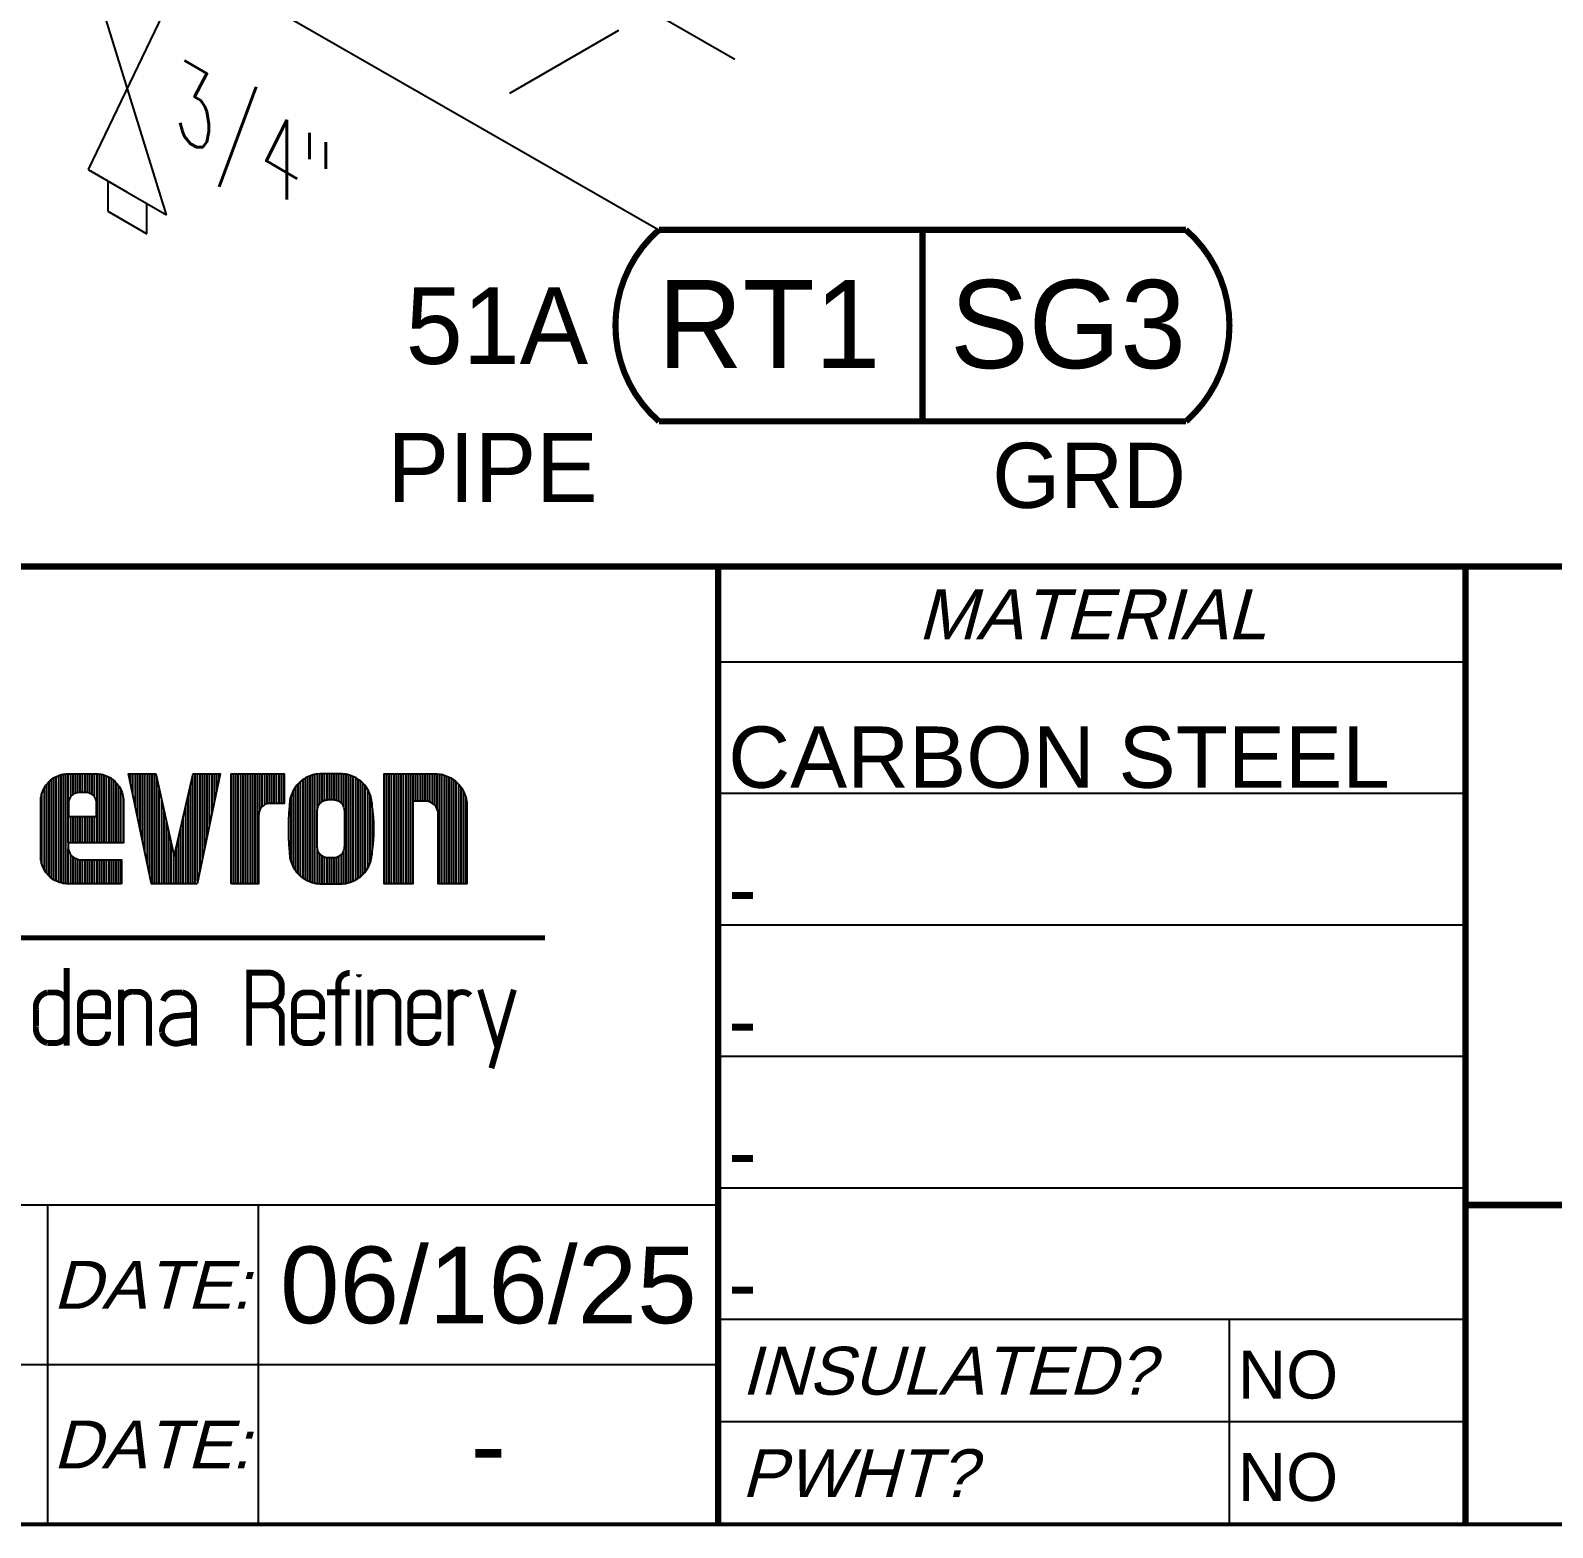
# Model space of a CAD drawing. Header units: inches. Extents: x 0.1 to 17.4, y 0.1 to 11.4.
# Drawn here: x 11.353 to 13.338, y 0.246 to 2.199 of the extents above; entities that cross this region are included whole.
import ezdxf
from ezdxf.enums import TextEntityAlignment as Align

# ---------------------------------------------------------------- set-up
doc = ezdxf.new("R2010")
doc.units = ezdxf.units.IN
doc.header["$MEASUREMENT"] = 0
for name, color, linetype in [('BORDER', 3, 'Continuous'), ('BORDERTEXT', 7, 'Continuous'), ('FITTINGS', 4, 'Continuous'), ('LOGO', 8, 'Continuous'), ('PART_SelectedCML_RT', 132, 'Continuous'), ('TEXT', 7, 'Continuous')]:
    doc.layers.add(name, color=color, linetype=linetype)
doc.styles.add('CMLPAS', font='')
doc.styles.add('FEASStandard', font='arial.ttf')
doc.styles.add('PART_Standard', font='romans', dxfattribs={"width": 0.8, "height": 0.09})
doc.styles.add('Richmond', font='arial.ttf')
doc.styles.get("Standard").update_dxf_attribs({"font": 'arial.ttf'})
doc.styles.get('CMLPAS').set_extended_font_data('Cordia New')
doc.dimstyles.get("Standard").update_dxf_attribs({"dimtxt": 0.18, "dimasz": 0.18, "dimexe": 0.18, "dimexo": 0.0625, "dimgap": 0.09, "dimtad": 0, "dimtih": 1, "dimtoh": 1, "dimdec": 4, "dimzin": 0, "dimdsep": 46, "dimtxsty": 'Standard', "dimcen": 0.09, "dimadec": 0, "dimazin": 0, "dimtfac": 1, "dimtdec": 4, "dimtofl": 0, "dimtmove": 0, "dimatfit": 3, "dimfxl": 1, "dimtolj": 1, "dimtzin": 0, "dimarcsym": 0})

# ---------------------------------------------------------------- blocks, each defined once
blk = doc.blocks.new('Border')
at = {"layer": 'BORDER'}
for p, q in [((13.225, 1.375), (12.25, 1.375)), ((13.225, 1.2035), (12.25, 1.2035)), ((13.225, 1.0319), (12.25, 1.0319)), ((13.225, 0.8604), (12.25, 0.8604)), ((13.225, 0.6888), (12.25, 0.6888)), ((12.25, 0.6667), (10.375, 0.6667)), ((11.375, 0.6667), (11.375, 0.25)), ((11.65, 0.25), (11.65, 0.6667)), ((13.225, 0.5173), (12.25, 0.5173)), ((12.9167, 0.5173), (12.9167, 0.25)), ((12.25, 0.4583), (10.375, 0.4583)), ((13.225, 0.3836), (12.25, 0.3836))]:
    blk.add_line(p, q, dxfattribs=at)
at = {"layer": 'BORDER', "const_width": 0.005}
blk.add_lwpolyline([(0.25, 0.25), (17.25, 0.25), (17.25, 11.25), (0.25, 11.25)], close=True, dxfattribs=at)
at = {"layer": 'BORDER', "const_width": 0.00833}
for points in [[(17.25, 1.5), (0.25, 1.5)], [(12.25, 0.25), (12.25, 1.5)], [(13.225, 0.25), (13.225, 1.5)], [(13.225, 0.6667), (17.25, 0.6667)]]:
    blk.add_lwpolyline(points, dxfattribs=at)
at = {"layer": 'LOGO'}
for p, q in [((11.3738, 1.0993), (11.3738, 1.2159)), ((11.377, 1.0958), (11.377, 1.2194)), ((11.3801, 1.0931), (11.3801, 1.222)), ((11.3832, 1.0909), (11.3832, 1.2243)), ((11.3863, 1.0892), (11.3863, 1.2259)), ((11.3895, 1.0879), (11.3895, 1.2273)), ((11.3926, 1.0871), (11.3926, 1.2283)), ((11.3957, 1.0863), (11.3957, 1.2288)), ((11.3988, 1.0859), (11.3988, 1.2293)), ((11.402, 1.1393), (11.402, 1.2294)), ((11.4051, 1.1996), (11.4051, 1.2294)), ((11.4082, 1.2023), (11.4082, 1.2294)), ((11.4113, 1.2041), (11.4113, 1.2294)), ((11.4145, 1.2047), (11.4145, 1.2294)), ((11.4176, 1.2048), (11.4176, 1.2294)), ((11.4207, 1.2048), (11.4207, 1.2294)), ((11.4238, 1.2048), (11.4238, 1.2294)), ((11.427, 1.2047), (11.427, 1.2294)), ((11.4301, 1.204), (11.4301, 1.2294)), ((11.4332, 1.2022), (11.4332, 1.2294)), ((11.4363, 1.1992), (11.4363, 1.2294)), ((11.4395, 1.1393), (11.4395, 1.2294)), ((11.4426, 1.1393), (11.4426, 1.229)), ((11.4457, 1.1393), (11.4457, 1.2285)), ((11.4488, 1.1393), (11.4488, 1.2279)), ((11.452, 1.1393), (11.452, 1.2266)), ((11.4551, 1.1393), (11.4551, 1.2252)), ((11.4582, 1.1393), (11.4582, 1.2232)), ((11.4613, 1.1393), (11.4613, 1.2208)), ((11.4645, 1.1393), (11.4645, 1.2179)), ((11.4676, 1.1393), (11.4676, 1.2139)), ((11.4832, 1.2163), (11.4832, 1.2294)), ((11.4863, 1.2013), (11.4863, 1.2294)), ((11.4895, 1.1863), (11.4895, 1.2294)), ((11.4926, 1.1712), (11.4926, 1.2294)), ((11.4957, 1.1562), (11.4957, 1.2294)), ((11.4988, 1.1412), (11.4988, 1.2294)), ((11.502, 1.1262), (11.502, 1.2294)), ((11.5051, 1.1112), (11.5051, 1.2294)), ((11.5082, 1.0962), (11.5082, 1.2294)), ((11.5113, 1.0857), (11.5113, 1.2294)), ((11.5145, 1.0857), (11.5145, 1.2294)), ((11.5176, 1.0857), (11.5176, 1.2237)), ((11.5613, 1.0857), (11.5613, 1.2148)), ((11.5645, 1.0857), (11.5645, 1.2285)), ((11.5676, 1.0857), (11.5676, 1.2294)), ((11.5707, 1.0894), (11.5707, 1.2294)), ((11.5738, 1.1042), (11.5738, 1.2294)), ((11.577, 1.1189), (11.577, 1.2294)), ((11.5801, 1.1337), (11.5801, 1.2294)), ((11.5832, 1.1485), (11.5832, 1.2294)), ((11.5863, 1.1633), (11.5863, 1.2294)), ((11.5895, 1.1781), (11.5895, 1.2294)), ((11.5926, 1.1929), (11.5926, 1.2294)), ((11.5957, 1.2077), (11.5957, 1.2294)), ((11.5988, 1.2225), (11.5988, 1.2294)), ((11.6145, 1.0857), (11.6145, 1.2294)), ((11.6176, 1.0857), (11.6176, 1.2294)), ((11.6207, 1.0857), (11.6207, 1.2294)), ((11.6238, 1.0857), (11.6238, 1.2294)), ((11.627, 1.0857), (11.627, 1.2294)), ((11.6301, 1.0857), (11.6301, 1.2294)), ((11.6332, 1.0857), (11.6332, 1.2294)), ((11.6363, 1.0857), (11.6363, 1.2294)), ((11.6395, 1.0857), (11.6395, 1.2294)), ((11.6426, 1.0857), (11.6426, 1.2294)), ((11.6457, 1.0857), (11.6457, 1.2294)), ((11.6488, 1.0857), (11.6488, 1.2294)), ((11.652, 1.1827), (11.652, 1.2294)), ((11.6551, 1.1867), (11.6551, 1.2294)), ((11.6582, 1.189), (11.6582, 1.2294)), ((11.6613, 1.1902), (11.6613, 1.2294)), ((11.6645, 1.1906), (11.6645, 1.2294)), ((11.6676, 1.1907), (11.6676, 1.2294)), ((11.6707, 1.1907), (11.6707, 1.2294)), ((11.6738, 1.1907), (11.6738, 1.2294)), ((11.677, 1.1907), (11.677, 1.2294)), ((11.6801, 1.1907), (11.6801, 1.2294)), ((11.6832, 1.1907), (11.6832, 1.2294)), ((11.6988, 1.1026), (11.6988, 1.2126)), ((11.702, 1.0988), (11.702, 1.2163)), ((11.7051, 1.0956), (11.7051, 1.2195)), ((11.7082, 1.0934), (11.7082, 1.2218)), ((11.7113, 1.0915), (11.7113, 1.2238)), ((11.7145, 1.0898), (11.7145, 1.2253)), ((11.7176, 1.0883), (11.7176, 1.2268)), ((11.7207, 1.0874), (11.7207, 1.2279)), ((11.7238, 1.0867), (11.7238, 1.2285)), ((11.727, 1.1848), (11.727, 1.229)), ((11.7301, 1.1904), (11.7301, 1.2294)), ((11.7332, 1.193), (11.7332, 1.2294)), ((11.7363, 1.1944), (11.7363, 1.2294)), ((11.7395, 1.195), (11.7395, 1.2294)), ((11.7426, 1.1952), (11.7426, 1.2294)), ((11.7457, 1.1952), (11.7457, 1.2294)), ((11.7488, 1.1951), (11.7488, 1.2294)), ((11.752, 1.1946), (11.752, 1.2294)), ((11.7551, 1.1933), (11.7551, 1.2294)), ((11.7582, 1.1909), (11.7582, 1.2294)), ((11.7613, 1.1865), (11.7613, 1.2291)), ((11.7645, 1.0865), (11.7645, 1.2286)), ((11.7676, 1.0873), (11.7676, 1.228)), ((11.7707, 1.0882), (11.7707, 1.227)), ((11.7738, 1.0895), (11.7738, 1.2256)), ((11.777, 1.0911), (11.777, 1.2242)), ((11.7801, 1.093), (11.7801, 1.2221)), ((11.7832, 1.0952), (11.7832, 1.2199)), ((11.7863, 1.0982), (11.7863, 1.2169)), ((11.7895, 1.1016), (11.7895, 1.2135)), ((11.8145, 1.0857), (11.8145, 1.2294)), ((11.8176, 1.0857), (11.8176, 1.2294)), ((11.8207, 1.0857), (11.8207, 1.2294)), ((11.8238, 1.0857), (11.8238, 1.2294)), ((11.827, 1.0857), (11.827, 1.2294)), ((11.8301, 1.0857), (11.8301, 1.2294)), ((11.8332, 1.0857), (11.8332, 1.2294)), ((11.8363, 1.0857), (11.8363, 1.2294)), ((11.8395, 1.0857), (11.8395, 1.2294)), ((11.8426, 1.0857), (11.8426, 1.2294)), ((11.8457, 1.0857), (11.8457, 1.2294)), ((11.8488, 1.0857), (11.8488, 1.2294)), ((11.852, 1.1936), (11.852, 1.2294)), ((11.8551, 1.1936), (11.8551, 1.2294)), ((11.8582, 1.1936), (11.8582, 1.2294)), ((11.8613, 1.1936), (11.8613, 1.2294)), ((11.8645, 1.1936), (11.8645, 1.2294)), ((11.8676, 1.1936), (11.8676, 1.2294)), ((11.8707, 1.1934), (11.8707, 1.2294)), ((11.8738, 1.1926), (11.8738, 1.2294)), ((11.877, 1.191), (11.877, 1.2294)), ((11.8801, 1.1885), (11.8801, 1.2294)), ((11.8832, 1.1839), (11.8832, 1.2293)), ((11.8863, 1.0857), (11.8863, 1.2288)), ((11.8895, 1.0857), (11.8895, 1.2284)), ((11.8926, 1.0857), (11.8926, 1.2277)), ((11.8957, 1.0857), (11.8957, 1.2264)), ((11.8988, 1.0857), (11.8988, 1.2249)), ((11.902, 1.0857), (11.902, 1.2233)), ((11.9051, 1.0857), (11.9051, 1.2213)), ((11.9082, 1.0857), (11.9082, 1.2187)), ((11.9113, 1.0857), (11.9113, 1.2155)), ((11.9145, 1.0857), (11.9145, 1.2116)), ((11.3676, 1.1112), (11.3676, 1.2042)), ((11.3707, 1.1039), (11.3707, 1.2113)), ((11.4707, 1.1393), (11.4707, 1.2084)), ((11.4738, 1.1393), (11.4738, 1.1964)), ((11.5207, 1.0857), (11.5207, 1.2095)), ((11.5238, 1.0857), (11.5238, 1.1952)), ((11.5582, 1.0857), (11.5582, 1.2011)), ((11.6926, 1.1146), (11.6926, 1.2006)), ((11.6957, 1.1074), (11.6957, 1.2077)), ((11.7926, 1.1064), (11.7926, 1.2088)), ((11.7957, 1.1127), (11.7957, 1.2024)), ((11.9176, 1.0857), (11.9176, 1.206)), ((11.9207, 1.0857), (11.9207, 1.1981)), ((11.4051, 1.1393), (11.4051, 1.1735)), ((11.4082, 1.1393), (11.4082, 1.1735)), ((11.4113, 1.1393), (11.4113, 1.1735)), ((11.4145, 1.1393), (11.4145, 1.1735)), ((11.4176, 1.1393), (11.4176, 1.1735)), ((11.4207, 1.1393), (11.4207, 1.1735)), ((11.4238, 1.1393), (11.4238, 1.1735)), ((11.427, 1.1393), (11.427, 1.1735)), ((11.4301, 1.1393), (11.4301, 1.1735)), ((11.4332, 1.1393), (11.4332, 1.1735)), ((11.4363, 1.1393), (11.4363, 1.1735)), ((11.527, 1.0857), (11.527, 1.181)), ((11.552, 1.0857), (11.552, 1.1737)), ((11.5551, 1.0857), (11.5551, 1.1874)), ((11.6895, 1.1426), (11.6895, 1.1726)), ((11.7988, 1.1307), (11.7988, 1.1838)), ((11.5301, 1.0857), (11.5301, 1.1668)), ((11.5332, 1.0857), (11.5332, 1.1526)), ((11.5488, 1.0857), (11.5488, 1.16)), ((11.5363, 1.0857), (11.5363, 1.1384)), ((11.5426, 1.0857), (11.5426, 1.1326)), ((11.5457, 1.0857), (11.5457, 1.1463)), ((11.402, 1.0857), (11.402, 1.1316)), ((11.4051, 1.0857), (11.4051, 1.1245)), ((11.4082, 1.0857), (11.4082, 1.121)), ((11.4113, 1.0857), (11.4113, 1.1191)), ((11.4145, 1.0857), (11.4145, 1.1177)), ((11.4176, 1.0857), (11.4176, 1.1172)), ((11.4207, 1.0857), (11.4207, 1.117)), ((11.4238, 1.0857), (11.4238, 1.117)), ((11.427, 1.0857), (11.427, 1.117)), ((11.4301, 1.0857), (11.4301, 1.117)), ((11.4332, 1.0857), (11.4332, 1.117)), ((11.4363, 1.0857), (11.4363, 1.117)), ((11.4395, 1.0857), (11.4395, 1.117)), ((11.4426, 1.0857), (11.4426, 1.117)), ((11.4457, 1.0857), (11.4457, 1.117)), ((11.4488, 1.0857), (11.4488, 1.117)), ((11.452, 1.0857), (11.452, 1.117)), ((11.4551, 1.0857), (11.4551, 1.117)), ((11.4582, 1.0857), (11.4582, 1.117)), ((11.4613, 1.0857), (11.4613, 1.117)), ((11.4645, 1.0857), (11.4645, 1.117)), ((11.4676, 1.0857), (11.4676, 1.117)), ((11.4707, 1.0857), (11.4707, 1.117)), ((11.5395, 1.0857), (11.5395, 1.1242)), ((11.727, 1.0861), (11.727, 1.1304)), ((11.7301, 1.0858), (11.7301, 1.125)), ((11.7332, 1.0857), (11.7332, 1.1224)), ((11.7363, 1.0857), (11.7363, 1.1208)), ((11.7395, 1.0857), (11.7395, 1.1201)), ((11.7426, 1.0857), (11.7426, 1.12)), ((11.7457, 1.0857), (11.7457, 1.12)), ((11.7488, 1.0857), (11.7488, 1.12)), ((11.752, 1.0857), (11.752, 1.1206)), ((11.7551, 1.0857), (11.7551, 1.1219)), ((11.7582, 1.0858), (11.7582, 1.1243)), ((11.7613, 1.0861), (11.7613, 1.1286))]:
    blk.add_line(p, q, dxfattribs=at)
for points in [[(11.4713, 1.0857), (11.4018, 1.0857), (11.3995, 1.0858), (11.3973, 1.0861), (11.3951, 1.0864), (11.3929, 1.087), (11.3906, 1.0875), (11.3887, 1.0882), (11.3865, 1.0891), (11.3845, 1.0902), (11.3825, 1.0912), (11.3807, 1.0927), (11.3789, 1.0939), (11.3773, 1.0954), (11.3757, 1.0971), (11.3743, 1.0987), (11.3728, 1.1007), (11.3716, 1.1025), (11.3705, 1.1043), (11.3695, 1.1062), (11.3686, 1.1083), (11.3678, 1.1106), (11.3671, 1.1127), (11.3668, 1.1148), (11.3663, 1.117), (11.3662, 1.1191), (11.366, 1.1215), (11.366, 1.1936), (11.3662, 1.196), (11.3663, 1.1981), (11.3668, 1.2003), (11.3671, 1.2026), (11.3678, 1.2047), (11.3686, 1.2068), (11.3695, 1.2089), (11.3705, 1.2108), (11.3716, 1.2128), (11.3728, 1.2146), (11.3743, 1.2164), (11.3757, 1.2182), (11.3773, 1.2197), (11.3789, 1.2212), (11.3807, 1.2225), (11.3825, 1.2239), (11.3845, 1.2251), (11.3865, 1.226), (11.3887, 1.2269), (11.3906, 1.2278), (11.3929, 1.2283), (11.3951, 1.2287), (11.3973, 1.229), (11.3995, 1.2294), (11.4018, 1.2294), (11.4381, 1.2294), (11.4405, 1.2294), (11.4426, 1.229), (11.4447, 1.2287), (11.4471, 1.2283), (11.4492, 1.2278), (11.4513, 1.2269), (11.4534, 1.226), (11.4553, 1.2251), (11.4573, 1.2239), (11.4591, 1.2225), (11.4609, 1.2212), (11.4627, 1.2197), (11.4642, 1.2182), (11.4658, 1.2164), (11.467, 1.2146), (11.4683, 1.2128), (11.4696, 1.2108), (11.4705, 1.2089), (11.4714, 1.2068), (11.4723, 1.2047), (11.4728, 1.2026), (11.4732, 1.2003), (11.4737, 1.1981), (11.4739, 1.196), (11.4739, 1.1936), (11.4739, 1.1393), (11.4018, 1.1393), (11.4018, 1.1395), (11.4018, 1.1333), (11.4019, 1.1317), (11.4023, 1.1302), (11.4028, 1.1288), (11.4034, 1.1273), (11.4041, 1.126), (11.405, 1.1246), (11.4059, 1.1234), (11.407, 1.1221), (11.4081, 1.121), (11.4093, 1.1201), (11.4108, 1.1192), (11.4122, 1.1188), (11.4136, 1.118), (11.4151, 1.1174), (11.4165, 1.1173), (11.4181, 1.1171), (11.4198, 1.117), (11.4713, 1.117)], [(11.6961, 1.2086), (11.695, 1.2063), (11.694, 1.2042), (11.6931, 1.2018), (11.6922, 1.1997), (11.6916, 1.1972), (11.6911, 1.1949), (11.6908, 1.1925), (11.6905, 1.19), (11.6905, 1.1877), (11.6904, 1.1873), (11.6904, 1.1868), (11.6904, 1.1862), (11.6904, 1.1856), (11.6904, 1.1853), (11.6902, 1.1847), (11.6902, 1.1843), (11.6902, 1.1837), (11.6902, 1.1834), (11.69, 1.1826), (11.69, 1.1823), (11.69, 1.1817), (11.69, 1.1811), (11.69, 1.1807), (11.6899, 1.1803), (11.6899, 1.1798), (11.6899, 1.1792), (11.6899, 1.1787), (11.6899, 1.1781), (11.6899, 1.1778), (11.6896, 1.1772), (11.6896, 1.1767), (11.6896, 1.1762), (11.6895, 1.1756), (11.6895, 1.1753), (11.6895, 1.1747), (11.6895, 1.1742), (11.6895, 1.1736), (11.6895, 1.1731), (11.6895, 1.1727), (11.6893, 1.1722), (11.6893, 1.1717), (11.6893, 1.1711), (11.6893, 1.1708), (11.6893, 1.17), (11.6893, 1.1697), (11.6893, 1.1691), (11.6893, 1.1686), (11.6893, 1.1681), (11.6893, 1.1677), (11.6891, 1.1672), (11.6891, 1.1667), (11.6891, 1.1661), (11.6891, 1.1658), (11.6891, 1.1652), (11.6891, 1.1646), (11.6891, 1.1641), (11.6891, 1.1636), (11.6891, 1.1632), (11.6891, 1.1627), (11.6891, 1.1622), (11.6891, 1.1616), (11.6891, 1.161), (11.6891, 1.1605), (11.6891, 1.1601), (11.6891, 1.1596), (11.6891, 1.1591), (11.6891, 1.1586), (11.6891, 1.1582), (11.6891, 1.1574), (11.6891, 1.1571), (11.6891, 1.1565), (11.6891, 1.1562), (11.6891, 1.1555), (11.6891, 1.1551), (11.6891, 1.1546), (11.6891, 1.1541), (11.6891, 1.1535), (11.6891, 1.1532), (11.6891, 1.1526), (11.6891, 1.152), (11.6891, 1.1515), (11.6891, 1.151), (11.6891, 1.1506), (11.6891, 1.1501), (11.6891, 1.1496), (11.6891, 1.149), (11.6891, 1.1484), (11.6893, 1.1479), (11.6893, 1.1475), (11.6893, 1.147), (11.6893, 1.1465), (11.6893, 1.146), (11.6893, 1.1456), (11.6893, 1.1448), (11.6893, 1.1445), (11.6893, 1.144), (11.6893, 1.1436), (11.6893, 1.1429), (11.6895, 1.1425), (11.6895, 1.142), (11.6895, 1.1415), (11.6895, 1.1409), (11.6895, 1.1406), (11.6895, 1.14), (11.6895, 1.1395), (11.6896, 1.1389), (11.6896, 1.1384), (11.6896, 1.138), (11.6899, 1.1375), (11.6899, 1.137), (11.6899, 1.1364), (11.6899, 1.1361), (11.6899, 1.1353), (11.6899, 1.135), (11.69, 1.1344), (11.69, 1.1341), (11.69, 1.1334), (11.69, 1.133), (11.69, 1.1325), (11.6902, 1.1319), (11.6902, 1.1314), (11.6902, 1.131), (11.6902, 1.1305), (11.6904, 1.1299), (11.6904, 1.1295), (11.6904, 1.1289), (11.6904, 1.1286), (11.6904, 1.128), (11.6905, 1.1274), (11.6905, 1.1277), (11.6905, 1.1251), (11.6908, 1.1226), (11.6911, 1.1202), (11.6916, 1.1179), (11.6922, 1.1155), (11.6931, 1.1133), (11.694, 1.111), (11.695, 1.1088), (11.6961, 1.1065), (11.6974, 1.1046), (11.6988, 1.1026), (11.7003, 1.1007), (11.7019, 1.0989), (11.7034, 1.0971), (11.7052, 1.0954), (11.7073, 1.0939), (11.7093, 1.0927), (11.7114, 1.0915), (11.7136, 1.0902), (11.7157, 1.0891), (11.7178, 1.0882), (11.7202, 1.0875), (11.7226, 1.087), (11.725, 1.0864), (11.7274, 1.0861), (11.73, 1.0858), (11.7322, 1.0857), (11.7448, 1.0857), (11.7567, 1.0857), (11.7591, 1.0858), (11.7616, 1.0861), (11.7639, 1.0864), (11.7663, 1.087), (11.7686, 1.0875), (11.7709, 1.0882), (11.7731, 1.0891), (11.7754, 1.0902), (11.7776, 1.0915), (11.7795, 1.0927), (11.7816, 1.0939), (11.7835, 1.0954), (11.7853, 1.0971), (11.7871, 1.0989), (11.7887, 1.1007), (11.7902, 1.1026), (11.7916, 1.1046), (11.7927, 1.1065), (11.7939, 1.1088), (11.795, 1.111), (11.7959, 1.1133), (11.7966, 1.1155), (11.7972, 1.1179), (11.7977, 1.1202), (11.7981, 1.1226), (11.7983, 1.1251), (11.7984, 1.1277), (11.7984, 1.1274), (11.7984, 1.1281), (11.7986, 1.1289), (11.7987, 1.1298), (11.7987, 1.1304), (11.799, 1.1313), (11.799, 1.1319), (11.7992, 1.1326), (11.7993, 1.1334), (11.7993, 1.1343), (11.7995, 1.135), (11.7995, 1.1357), (11.7995, 1.1364), (11.7996, 1.1371), (11.7996, 1.1379), (11.7999, 1.1388), (11.7999, 1.1395), (11.7999, 1.1402), (11.8001, 1.1409), (11.8001, 1.1416), (11.8001, 1.1425), (11.8002, 1.1433), (11.8002, 1.144), (11.8002, 1.1447), (11.8002, 1.1456), (11.8004, 1.1461), (11.8004, 1.147), (11.8004, 1.1478), (11.8004, 1.1484), (11.8004, 1.1492), (11.8005, 1.1501), (11.8005, 1.1508), (11.8005, 1.1515), (11.8005, 1.1523), (11.8005, 1.1532), (11.8005, 1.1538), (11.8005, 1.1546), (11.8005, 1.1553), (11.8005, 1.1562), (11.8005, 1.1569), (11.8005, 1.1574), (11.8005, 1.1583), (11.8005, 1.1591), (11.8005, 1.1598), (11.8005, 1.1605), (11.8005, 1.1614), (11.8005, 1.1622), (11.8005, 1.1628), (11.8005, 1.1636), (11.8005, 1.1645), (11.8004, 1.1652), (11.8004, 1.1659), (11.8004, 1.1667), (11.8004, 1.1676), (11.8004, 1.1682), (11.8004, 1.169), (11.8002, 1.1697), (11.8002, 1.1704), (11.8002, 1.1711), (11.8001, 1.1718), (11.8001, 1.1727), (11.8001, 1.1735), (11.8001, 1.1742), (11.7999, 1.1749), (11.7999, 1.1758), (11.7999, 1.1765), (11.7996, 1.1772), (11.7996, 1.178), (11.7995, 1.1787), (11.7995, 1.1794), (11.7993, 1.1803), (11.7993, 1.181), (11.7992, 1.1817), (11.7992, 1.1825), (11.799, 1.1834), (11.7987, 1.1841), (11.7987, 1.1847), (11.7986, 1.1855), (11.7986, 1.1862), (11.7984, 1.187), (11.7984, 1.1877), (11.7983, 1.19), (11.7981, 1.1925), (11.7977, 1.1949), (11.7972, 1.1972), (11.7966, 1.1997), (11.7959, 1.2018), (11.795, 1.2042), (11.7939, 1.2063), (11.7927, 1.2086), (11.7916, 1.2107), (11.7902, 1.2126), (11.7887, 1.2144), (11.7871, 1.2162), (11.7853, 1.218), (11.7835, 1.2197), (11.7816, 1.2212), (11.7795, 1.2225), (11.7776, 1.2239), (11.7754, 1.2249), (11.7731, 1.226), (11.7709, 1.2269), (11.7686, 1.2278), (11.7663, 1.2283), (11.7639, 1.2287), (11.7616, 1.229), (11.7591, 1.2294), (11.7567, 1.2294), (11.7448, 1.2294), (11.7322, 1.2294), (11.73, 1.2294), (11.7274, 1.229), (11.725, 1.2287), (11.7226, 1.2283), (11.7202, 1.2278), (11.7178, 1.2269), (11.7157, 1.226), (11.7136, 1.2249), (11.7114, 1.2239), (11.7093, 1.2225), (11.7073, 1.2212), (11.7052, 1.2197), (11.7034, 1.218), (11.7019, 1.2162), (11.7003, 1.2144), (11.6988, 1.2126), (11.6974, 1.2107)], [(11.7273, 1.1856), (11.7268, 1.1844), (11.7265, 1.1829), (11.7264, 1.1817), (11.7264, 1.1803), (11.7264, 1.1348), (11.7264, 1.1335), (11.7265, 1.1322), (11.7268, 1.1308), (11.7273, 1.1296), (11.7277, 1.1281), (11.7285, 1.1271), (11.7292, 1.1259), (11.7301, 1.125), (11.7312, 1.1238), (11.7321, 1.1232), (11.7333, 1.1223), (11.7345, 1.1215), (11.7358, 1.1209), (11.7369, 1.1206), (11.7384, 1.1202), (11.7399, 1.12), (11.7411, 1.12), (11.7448, 1.12), (11.7477, 1.12), (11.7492, 1.12), (11.7506, 1.1202), (11.7519, 1.1206), (11.7531, 1.1209), (11.7544, 1.1215), (11.7556, 1.1223), (11.7567, 1.1232), (11.7578, 1.1238), (11.7587, 1.125), (11.7596, 1.1259), (11.7605, 1.1271), (11.7612, 1.1281), (11.7616, 1.1296), (11.7621, 1.1308), (11.7623, 1.1322), (11.7624, 1.1335), (11.7627, 1.1348), (11.7627, 1.1803), (11.7624, 1.1817), (11.7623, 1.1829), (11.7621, 1.1844), (11.7616, 1.1856), (11.7612, 1.187), (11.7605, 1.1882), (11.7596, 1.1892), (11.7587, 1.1904), (11.7578, 1.1913), (11.7567, 1.1922), (11.7556, 1.1931), (11.7544, 1.1936), (11.7531, 1.1942), (11.7519, 1.1946), (11.7506, 1.1949), (11.7492, 1.1951), (11.7477, 1.1952), (11.7411, 1.1952), (11.7399, 1.1951), (11.7384, 1.1949), (11.7369, 1.1946), (11.7358, 1.1942), (11.7345, 1.1936), (11.7333, 1.1931), (11.7321, 1.1922), (11.7312, 1.1913), (11.7301, 1.1904), (11.7292, 1.1892), (11.7285, 1.1882), (11.7277, 1.187)]]:
    blk.add_lwpolyline(points, close=True, dxfattribs=at)
for points in [[(11.5699, 1.0857), (11.5104, 1.0857), (11.4805, 1.2294), (11.5163, 1.2294), (11.54, 1.1215), (11.5647, 1.2294), (11.6003, 1.2294), (11.5699, 1.0857)], [(11.6144, 1.0857), (11.6144, 1.2294), (11.6837, 1.2294), (11.6837, 1.1907), (11.6652, 1.1907), (11.6638, 1.1906), (11.6623, 1.1904), (11.6611, 1.1901), (11.6598, 1.1897), (11.6585, 1.1891), (11.6573, 1.1886), (11.6562, 1.1877), (11.6551, 1.1868), (11.6542, 1.1859), (11.6533, 1.1847), (11.6524, 1.1837), (11.6519, 1.1825), (11.6513, 1.1811), (11.6509, 1.1799), (11.6506, 1.1787), (11.6504, 1.1772), (11.6503, 1.1758), (11.6503, 1.0857), (11.6144, 1.0857)], [(11.4389, 1.1735), (11.4388, 1.1911), (11.4388, 1.1924), (11.4386, 1.1938), (11.4385, 1.1951), (11.4378, 1.1963), (11.4372, 1.1976), (11.4365, 1.1988), (11.436, 1.1999), (11.435, 1.2009), (11.434, 1.2017), (11.4329, 1.2024), (11.4316, 1.2031), (11.4306, 1.2037), (11.4292, 1.2044), (11.4279, 1.2045), (11.4268, 1.2048), (11.4252, 1.2048), (11.4159, 1.2048), (11.4145, 1.2048), (11.4134, 1.2045), (11.4118, 1.2044), (11.4107, 1.2037), (11.4094, 1.2031), (11.4084, 1.2024), (11.4073, 1.2017), (11.4063, 1.2009), (11.4053, 1.1999), (11.4045, 1.1988), (11.4039, 1.1976), (11.4035, 1.1963), (11.4028, 1.1951), (11.4024, 1.1938), (11.4024, 1.1924), (11.4022, 1.1911), (11.4022, 1.1735), (11.4389, 1.1735)]]:
    blk.add_lwpolyline(points, dxfattribs=at)
blk.add_lwpolyline([(11.8967, 1.226), (11.899, 1.2249), (11.9011, 1.2239), (11.9033, 1.2225), (11.9053, 1.2212), (11.9071, 1.2197), (11.909, 1.218), (11.9107, 1.2162), (11.9123, 1.2144), (11.9137, 1.2126), (11.9152, 1.2107), (11.9164, 1.2086), (11.9174, 1.2063), (11.9185, 1.2042), (11.9194, 1.2018), (11.9203, 1.1997), (11.9209, 1.1972), (11.9212, 1.1949), (11.9218, 1.1925), (11.9219, 1.19), (11.9219, 1.1877), (11.9219, 1.0857), (11.8847, 1.0857), (11.8847, 1.1769, 0.414214), (11.868, 1.1936), (11.8513, 1.1936), (11.8513, 1.0857), (11.814, 1.0857), (11.814, 1.2294), (11.8802, 1.2294), (11.8826, 1.2294), (11.8851, 1.229), (11.8874, 1.2287), (11.89, 1.2283), (11.8923, 1.2278), (11.8946, 1.2269)], format="xyb", close=True, dxfattribs=at)
for points, const_width in [([(12.024, 1.0154), (11.127, 1.0154)], 0.00625), ([(11.3998, 0.9758), (11.3998, 0.8748)], 0.00773), ([(11.6379, 0.9738), (11.6379, 0.8748)], 0.00773), ([(11.4706, 0.9476), (11.4706, 0.9326)], 0.00773), ([(11.7397, 0.9442), (11.7689, 0.9442)], 0.00773), ([(11.7806, 0.9476), (11.7806, 0.8748)], 0.00773), ([(11.7961, 0.9476), (11.7961, 0.9326)], 0.00773), ([(11.9007, 0.9476), (11.9007, 0.8748)], 0.00773), ([(11.9394, 0.9476), (11.9613, 0.8744)], 0.00773), ([(11.9833, 0.9476), (11.954, 0.8452)], 0.00773), ([(11.4503, 0.9131), (11.421, 0.9131)], 0.00773), ([(11.7295, 0.9131), (11.7002, 0.9131)], 0.00773), ([(11.8811, 0.9131), (11.8518, 0.9131)], 0.00773)]:
    blk.add_lwpolyline(points, dxfattribs=dict(at, const_width=const_width))
for points, const_width in [([(11.6418, 0.9699), (11.6635, 0.9699, -0.414214), (11.6805, 0.9529), (11.6805, 0.9444, -0.414214), (11.6635, 0.9274), (11.6418, 0.9274)], 0.00773), ([(11.7689, 0.9694), (11.7689, 0.9694, 0.414214), (11.7543, 0.9548), (11.7543, 0.8748)], 0.00773), ([(11.7793, 0.9676, 1), (11.7831, 0.9676, 1)], 0.00387), ([(11.4, 0.933), (11.4, 0.933, 0.313861), (11.3854, 0.944), (11.3744, 0.944, 0.382974), (11.3598, 0.922), (11.3598, 0.9001, 0.382974), (11.3744, 0.8781), (11.3854, 0.8781, 0.313861), (11.4, 0.8891), (11.4, 0.8891)], 0.00773), ([(11.4539, 0.9092), (11.4539, 0.9293, 0.414214), (11.4393, 0.944), (11.432, 0.944, 0.414214), (11.4173, 0.9293), (11.4173, 0.8927, 0.414214), (11.432, 0.8781), (11.4393, 0.8781, 0.414214), (11.4539, 0.8927), (11.4539, 0.8927)], 0.00773), ([(11.5072, 0.8748), (11.5072, 0.9303, 0.414214), (11.4926, 0.9449), (11.4853, 0.9449, 0.414214), (11.4706, 0.9303), (11.4706, 0.8748)], 0.00773), ([(11.5256, 0.933), (11.5256, 0.933, -0.313861), (11.5402, 0.944), (11.5512, 0.944, -0.382974), (11.5658, 0.922), (11.5658, 0.8748, -0.382974)], 0.00773), ([(11.7331, 0.9092), (11.7331, 0.9293, 0.414214), (11.7185, 0.944), (11.7112, 0.944, 0.414214), (11.6965, 0.9293), (11.6965, 0.8927, 0.414214), (11.7112, 0.8781), (11.7185, 0.8781, 0.414214), (11.7331, 0.8927), (11.7331, 0.8927)], 0.00773), ([(11.8327, 0.8748), (11.8327, 0.9303, 0.414214), (11.8181, 0.9449), (11.8107, 0.9449, 0.414214), (11.7961, 0.9303), (11.7961, 0.8748)], 0.00773), ([(11.8847, 0.9092), (11.8847, 0.9293, 0.414214), (11.8701, 0.944), (11.8628, 0.944, 0.414214), (11.8481, 0.9293), (11.8481, 0.8927, 0.414214), (11.8628, 0.8781), (11.8701, 0.8781, 0.414214), (11.8847, 0.8927), (11.8847, 0.8927)], 0.00773), ([(11.9263, 0.9403), (11.9263, 0.9403), (11.9263, 0.9403), (11.9263, 0.9403, 0.663975), (11.9007, 0.9293), (11.9007, 0.9293)], 0.00773), ([(11.5651, 0.9153), (11.5437, 0.9134, 0.396573), (11.5242, 0.8949), (11.5242, 0.8915, 0.414214), (11.548, 0.8779), (11.5651, 0.8813)], 0.00773), ([(11.6659, 0.9274), (11.6659, 0.9274, -0.379119), (11.6806, 0.9121), (11.6806, 0.8748)], 0.00773)]:
    blk.add_lwpolyline(points, format="xyb", dxfattribs=dict(at, const_width=const_width))
at = {"layer": 'BORDERTEXT', "style": 'FEASStandard', "oblique": 15}
blk.add_text('MATERIAL', height=0.065, dxfattribs=at).set_placement((12.7375, 1.4375), align=Align.MIDDLE)
for s, p in [('DATE:', (11.3821, 0.5625)), ('INSULATED?', (12.2802, 0.4505)), ('DATE:', (11.3821, 0.3542)), ('PWHT?', (12.2802, 0.3168))]:
    blk.add_text(s, height=0.0625, dxfattribs=at).set_placement(p, align=Align.MIDDLE_LEFT)
blk = doc.blocks.new('BORDER TEXT')
at = {"layer": 'BORDERTEXT'}
for tag, p, height, style in [('API_PIPE_CLASS', (5.4645, 1.2542), 0.08, 'Richmond'), ('MATERIAL1', (12.263, 1.2111), 0.08, 'Richmond'), ('CVX_PIPE_SPEC', (5.4619, 1.0932), 0.08, 'Richmond'), ('P&ID_#1', (0.25, 1.0831), 0.0625, 'FEASStandard'), ('LINE_#1', (1.4866, 1.0831), 0.0625, 'FEASStandard'), ('MATERIAL2', (12.263, 1.0395), 0.08, 'Richmond'), ('OP_TEMP', (5.1687, 0.9325), 0.08, 'Richmond'), ('P&ID_#2', (0.25, 0.9224), 0.0625, 'FEASStandard'), ('LINE_#2', (1.4866, 0.9224), 0.0625, 'FEASStandard'), ('MATERIAL3', (12.263, 0.868), 0.08, 'Richmond'), ('FROM', (5.0146, 0.7718), 0.08, 'Richmond'), ('P&ID_#3', (0.25, 0.7617), 0.0625, 'FEASStandard'), ('LINE_#3', (1.4866, 0.7617), 0.0625, 'FEASStandard'), ('MATERIAL4', (12.263, 0.6965), 0.08, 'Richmond'), ('TO', (4.8543, 0.6112), 0.08, 'Richmond'), ('P&ID_#4', (0.25, 0.601), 0.0625, 'FEASStandard'), ('LINE_#4', (1.4866, 0.601), 0.0625, 'FEASStandard'), ('MATERIAL5', (12.263, 0.5249), 0.08, 'Richmond'), ('MISC', (4.9789, 0.4506), 0.08, 'Richmond'), ('P&ID_#5', (0.25, 0.4403), 0.0625, 'FEASStandard'), ('LINE_#5', (1.4866, 0.4403), 0.0625, 'FEASStandard'), ('INSULATION', (12.9278, 0.4142), 0.0625, 'FEASStandard'), ('P&ID_#6', (0.25, 0.2796), 0.0625, 'FEASStandard'), ('LINE_#6', (1.4866, 0.2796), 0.0625, 'FEASStandard'), ('PWHT', (12.9278, 0.2806), 0.0625, 'FEASStandard')]:
    blk.add_attdef(tag, p, '', height=height, dxfattribs=dict(at, style=style))
at = {"layer": 'BORDERTEXT', "style": 'FEASStandard'}
for tag, p in [('DR.BY', (11.075, 0.5625)), ('DR.BY_DATE', (11.95, 0.5625)), ('CHK_BY', (11.075, 0.3542)), ('CHK._BY_DATE', (11.95, 0.3542))]:
    blk.add_attdef(tag, text='', height=0.1, dxfattribs=at).set_placement(p, align=Align.MIDDLE_CENTER)
at = {"layer": 'BORDERTEXT', "style": 'PART_Standard', "width": 0.8}
for tag, p in [('PLANT_NUMBER', (13.9375, 0.3836)), ('SYSTEM_NUMBER', (14.8125, 0.3836)), ('CIRCUIT_NUMBER', (15.6875, 0.3836)), ('SHEET_NUMBER', (16.5, 0.3836)), ('REVISION', (17.0625, 0.3836))]:
    blk.add_attdef(tag, text='', height=0.15, dxfattribs=at).set_placement(p, align=Align.MIDDLE_CENTER)
blk = doc.blocks.new('1_Text_330')
at = {"layer": 'TEXT', "style": 'PART_Standard', "oblique": 330, "width": 0.8}
blk.add_attdef('3/4"', (0, 0), '', height=0.09, rotation=330, dxfattribs=at)
blk = doc.blocks.new('4_SUPPORT_I-BEAM_30')
at = {"color": 0, "linetype": 'ByBlock', "lineweight": -2}
for p, q in [((-0.0435, 0.0251), (-0.1857, 0.1072)), ((0.1857, -0.1072), (0.0435, -0.0251))]:
    blk.add_line(p, q, dxfattribs=at)
blk = doc.blocks.new('*U98')
at = {"layer": 'FITTINGS'}
blk.add_line((0.1142, 0), (0.6142, 0), dxfattribs=at)
at = {"layer": 'FITTINGS', "xscale": -1, "rotation": 210.0000000000001}
blk.add_blockref('4_SUPPORT_I-BEAM_30', (0.4892, 0), dxfattribs=at)
blk = doc.blocks.new('Bleeder Valve 2')
at = {"layer": 'FITTINGS', "linetype": 'ByBlock'}
for p, q in [((0.051, -0.3022), (-0.0515, 0.0297)), ((-0.0515, 0.0297), (0.0515, -0.0297)), ((0.0515, -0.0297), (-0.0513, -0.2431)), ((-0.0513, -0.2431), (-0.0002, -0.2727)), ((-0.0256, -0.258), (-0.0256, -0.2976)), ((-0.0002, -0.2727), (0.051, -0.3022)), ((-0.0256, -0.2976), (0.0253, -0.3271)), ((0.0253, -0.3271), (0.0253, -0.2874))]:
    blk.add_line(p, q, dxfattribs=at)
blk = doc.blocks.new('CMLPAS')
at = {"const_width": 0.008}
blk.add_lwpolyline([(0.0625, 0.125, 0.454441), (0.0625, -0.125), (0.75, -0.125, 0.454441), (0.75, 0.125)], format="xyb", close=True, dxfattribs=at)
blk.add_lwpolyline([(0.4063, -0.125), (0.4063, 0.125)], dxfattribs=at)
at = {"style": 'CMLPAS', "flags": 1}
for tag, p in [('STATE', (0.75, 0.6229)), ('DL', (0.75, 0.4817)), ('CIRCUIT', (0.75, 0.3405)), ('SUBSINTERVAL(MONTHS)', (-0.0251, -0.3355)), ('OLD_ID', (0.75, -0.3366)), ('OLD_NDE', (0.75, -0.4778)), ('OLD_ENTY', (0.7411, -0.6357)), ('SIZE', (0.7473, -0.7611)), ('SPEC', (0.7473, -0.9022)), ('JUSTIFY', (0.7473, -1.0434)), ('COMMENTS', (0.7473, -1.1846)), ('OLD_ASSET', (0.75, -1.3262)), ('SCHED', (0.7371, -1.4689)), ('NOM_THICK', (0.7521, -1.6102)), ('CORR_ALLOW', (0.763, -1.7453)), ('TML_STATUS', (0.7723, -1.8777)), ('FLOW_ORDER', (0.7785, -2.1301))]:
    blk.add_attdef(tag, text='', height=0.1, dxfattribs=at).set_placement(p, align=Align.MIDDLE_RIGHT)
at = {"style": 'CMLPAS'}
for tag, height, p in [('CHILD', 0.25, (0.75, 0.269)), ('###', 0.115, (0.75, 0.002)), ('ACCESS', 0.085, (0.75, -0.1954))]:
    blk.add_attdef(tag, text='', height=height, dxfattribs=at).set_placement(p, align=Align.MIDDLE_RIGHT)
at = {"color": 152, "style": 'CMLPAS'}
for tag, height, p in [('SPECIAL', 0.085, (0.4055, 0.1897)), ('DM-TYPE', 0.1, (-0.03, 0)), ('COMP', 0.09, (-0.0174, -0.185))]:
    blk.add_attdef(tag, text='', height=height, dxfattribs=at).set_placement(p, align=Align.MIDDLE_RIGHT)
at = {"style": 'CMLPAS'}
blk.add_attdef('NDE', text='', height=0.115, dxfattribs=at).set_placement((0.206, 0.002), align=Align.MIDDLE_CENTER)

msp = doc.modelspace()

# ---------------------------------------------------------------- block references
at = {"layer": 'BORDER'}
msp.add_blockref('Border', (0, 0), dxfattribs=at)
at = {"layer": 'BORDERTEXT'}
ref = msp.add_blockref('BORDER TEXT', (0, 0), dxfattribs=at)
ref.add_attrib('PWHT', 'NO', (12.9278, 0.2806), dxfattribs={"height": 0.0625, "style": 'FEASStandard'})
ref.add_attrib('INSULATION', 'NO', (12.9278, 0.4142), dxfattribs={"height": 0.0625, "style": 'FEASStandard'})
ref.add_attrib('MATERIAL5', '-', (12.263, 0.5249), dxfattribs={"height": 0.08, "style": 'Richmond'})
ref.add_attrib('MATERIAL4', '-', (12.263, 0.6965), dxfattribs={"height": 0.08, "style": 'Richmond'})
ref.add_attrib('MATERIAL3', '-', (12.263, 0.868), dxfattribs={"height": 0.08, "style": 'Richmond'})
ref.add_attrib('MATERIAL2', '-', (12.263, 1.0395), dxfattribs={"height": 0.08, "style": 'Richmond'})
ref.add_attrib('MATERIAL1', 'CARBON STEEL', (12.263, 1.2111), dxfattribs={"height": 0.08, "style": 'Richmond'})
ref.add_attrib('CHK._BY_DATE', '-', dxfattribs={"height": 0.1, "style": 'FEASStandard'}).set_placement((11.95, 0.3542), align=Align.MIDDLE_CENTER)
ref.add_attrib('DR.BY_DATE', '06/16/25', dxfattribs={"height": 0.1, "style": 'FEASStandard'}).set_placement((11.95, 0.5625), align=Align.MIDDLE_CENTER)
at = {"layer": 'FITTINGS', "rotation": 329.9999999999999}
msp.add_blockref('*U98', (11.7396, 2.4689), dxfattribs=at)
at = {"layer": 'FITTINGS'}
msp.add_blockref('Bleeder Valve 2', (11.479, 2.261), dxfattribs=at)
at = {"layer": 'PART_SelectedCML_RT'}
msp.add_blockref('CMLPAS', (12.1101, 1.8142), dxfattribs=at).add_auto_attribs({'###': 'SG3', 'NDE': 'RT1', 'DM-TYPE': '51A', 'COMP': 'PIPE', 'ACCESS': 'GRD'})
at = {"layer": 'TEXT'}
msp.add_blockref('1_Text_330', (11.5401, 2.0638), dxfattribs=at).add_auto_attribs({'3/4"': '3/4"'})

# ---------------------------------------------------------------- leaders
at = {"layer": 'PART_SelectedCML_RT'}
msp.add_leader([(11.479, 2.3372), (12.1726, 1.9392)], dimstyle='Standard', dxfattribs=at)

doc.saveas('drawing.dxf')
